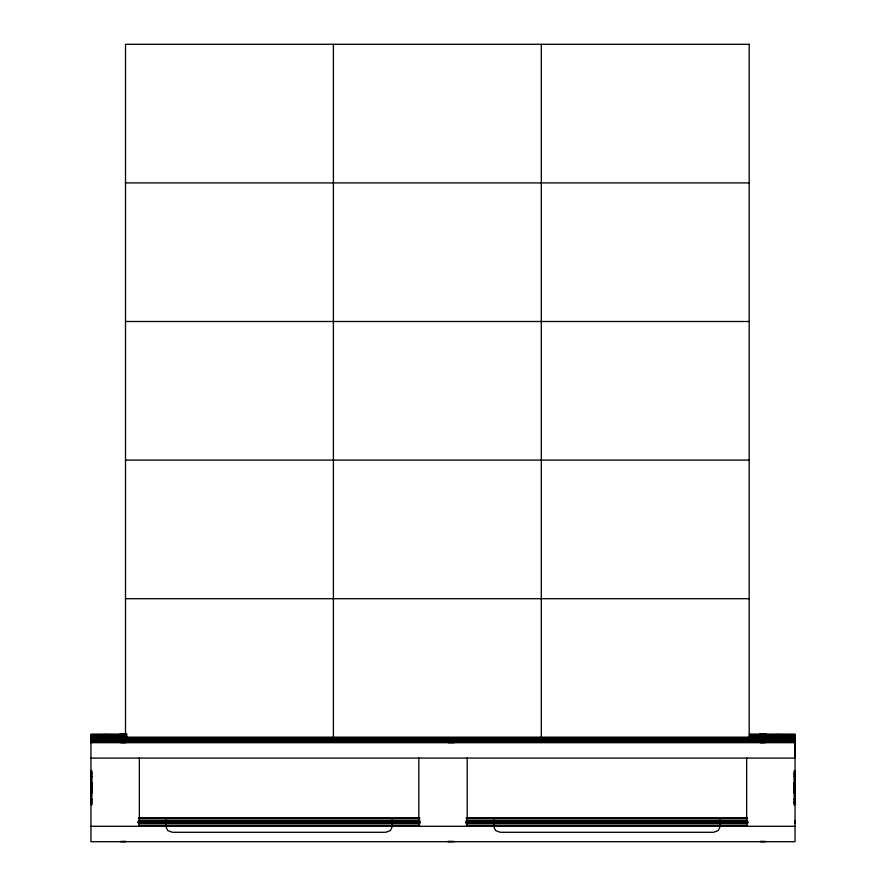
<?xml version="1.0" encoding="UTF-8"?>
<svg xmlns="http://www.w3.org/2000/svg" width="886" height="886" viewBox="0 0 886 886"><rect width="100%" height="100%" fill="white"/><g stroke="black" fill="none" stroke-linecap="round" stroke-linejoin="round"><path stroke-width="1.33" d="M795.041 823.437L795.041 820.569M392.166 820.325L392.398 818.775L419.754 818.775M795.041 826.295L392.398 826.295L390.46 830.536L385.798 832.286L172.36 832.286L167.698 830.536L165.76 826.295L90.959 826.295M720.008 820.325L720.24 818.775L747.441 818.775M720.24 826.295L718.302 830.536L713.64 832.286L500.202 832.286L495.54 830.536L493.602 826.295M138.559 818.775L392.398 818.775M165.76 826.295L392.398 826.295M466.246 818.775L720.24 818.775M138.559 823.437L419.754 823.437M466.246 823.437L747.441 823.437M762.78 736.676C752.923 736.753 772.625 736.654 762.78 736.742M434.937 738.038C425.081 738.116 444.783 738.016 434.937 738.104M778.905 739.035C769.38 739.123 788.706 739.024 778.905 739.101M762.78 740.685C752.923 740.774 772.625 740.663 762.78 740.751M123.22 741.759C113.375 741.848 133.077 741.737 123.22 741.826M123.22 742.479C113.375 742.557 133.077 742.468 123.22 742.546M762.78 841.49C752.923 841.567 772.625 841.467 762.78 841.556M125.502 182.904L749.202 182.904M125.502 321.496L749.202 321.496M125.502 460.1L749.202 460.1M125.502 598.703L749.202 598.703M126.919 734.095L90.959 734.095L90.959 841.7L795.041 841.7L795.041 734.095L749.401 734.095M90.959 735.17L126.919 735.17M749.401 735.17L795.041 735.17M90.959 736.244L126.919 736.244M749.401 736.244L795.041 736.244M90.959 736.532L126.919 736.532M749.401 736.532L795.041 736.532M90.959 737.241L126.919 737.241M749.401 737.241L795.041 737.241M90.959 737.529L795.041 737.529M90.959 738.248L795.041 738.248M90.959 738.536L795.041 738.536M90.959 739.256L795.041 739.256M90.959 739.533L795.041 739.533M90.959 740.253L795.041 740.253M90.959 740.541L795.041 740.541M90.959 741.615L795.041 741.615M90.959 742.689L795.041 742.689L795.041 758.095L90.959 758.095M90.959 771.174L91.668 771.174M794.332 771.174L795.041 771.174M90.959 771.972L91.668 771.961M794.332 771.983L795.041 771.95M90.959 772.315L91.668 772.215M794.332 772.326L795.041 772.215M90.959 772.725L91.668 772.636M794.332 772.714L795.041 772.647M90.959 773.467L91.668 773.356M794.332 773.467L795.041 773.356M90.959 773.556L91.668 773.556M794.332 773.556L795.041 773.556M90.959 773.733L91.668 773.699M794.332 773.733L795.041 773.766M90.959 773.855L91.668 774.01L90.959 774.043M794.332 773.888L795.041 774.01L794.332 774.043M90.959 774.464L91.668 774.397M794.332 774.453L795.041 774.397M90.959 775.117L91.668 775.073M794.332 775.117L795.041 775.073M90.959 775.793L91.668 775.726M794.332 775.793L795.041 775.726M90.959 775.97L91.668 775.959M794.332 775.97L795.041 775.959M90.959 776.845L91.668 776.845M794.332 776.845L795.041 776.845M90.959 777.52L91.668 777.465M794.332 777.509L795.041 777.476M90.959 778.971L91.668 778.971M794.332 778.938L795.041 778.927M90.959 779.215L91.668 779.326M794.332 779.259L795.041 779.326M90.959 779.436L91.668 779.436M794.332 779.425L795.041 779.425M90.959 780.4L91.668 780.311M794.332 780.4L795.041 780.311M90.959 781.884L91.668 781.829M794.332 781.884L795.041 781.829M91.668 782.105L90.959 782.139L91.668 782.15M795.041 782.094L794.332 782.139L795.041 782.15M90.959 782.349L91.668 782.349M794.332 782.36L795.041 782.36M90.959 782.648L91.668 782.648M794.332 782.648L795.041 782.604M90.959 782.726L91.668 782.737M794.332 782.759L795.041 782.737M90.959 783.058L91.668 782.969M794.332 783.058L795.041 782.958M794.332 783.434L795.041 783.379M90.959 783.49L91.668 783.534M794.332 783.601L795.041 783.534M90.959 783.7L91.668 783.7M794.332 783.689L795.041 783.689M90.959 783.822L91.668 783.977L90.959 784.032M794.332 783.822L795.041 783.966M794.332 784.099L795.041 784.099M90.959 784.276L91.668 784.276M794.332 784.287L795.041 784.287M90.959 784.498L91.668 784.376M794.332 784.498L795.041 784.376M90.959 784.631L91.668 784.719M794.332 784.619L795.041 784.719M90.959 784.763L91.668 784.819M794.332 784.763L795.041 784.819M90.959 785.085L91.668 785.085M794.332 785.085L795.041 785.085M90.959 785.406L91.668 785.406M794.332 785.406L795.041 785.406M90.959 785.55L91.668 785.55M794.332 785.55L795.041 785.55M90.959 785.705L91.668 785.782M794.332 785.694L795.041 785.782M91.668 785.86L90.959 785.993L91.668 786.059M795.041 785.86L794.332 786.004L795.041 786.081M90.959 786.436L91.668 786.436M794.332 786.436L795.041 786.436M90.959 786.713L91.668 786.635M794.332 786.713L795.041 786.635M90.959 786.901L91.668 786.901M794.332 786.846L795.041 786.912M90.959 786.956L91.668 787.023M794.332 786.956L795.041 787.078M90.959 787.156L91.668 787.156M794.332 787.145L795.041 787.145M90.959 787.499L91.668 787.388M794.332 787.499L795.041 787.399M90.959 787.621L91.668 787.621M794.332 787.51L795.041 787.51M90.959 787.776L91.668 787.72M794.332 787.787L795.041 787.72M90.959 788.053L91.668 788.053M794.332 788.053L795.041 788.042M90.959 788.064L91.668 788.064M794.332 788.064L795.041 788.175M90.959 788.296L91.668 788.285M794.332 788.352L795.041 788.352M90.959 788.795L91.668 788.64M794.332 788.651L795.041 788.651M90.959 788.883L91.668 788.839M794.332 788.883L795.041 788.839M90.959 789.16L91.668 789.072M90.959 789.36L91.668 789.36M794.332 789.36L795.041 789.36M90.959 789.703L91.668 789.681M794.332 789.714L795.041 789.67M90.959 789.747L91.668 789.791M794.332 789.736L795.041 789.791M90.959 789.935L91.668 790.013L90.959 790.246M794.332 789.935L795.041 790.013L794.332 790.246M90.959 790.39L91.668 790.39M794.332 790.39L795.041 790.39M90.959 790.7L91.668 790.7M794.332 790.7L795.041 790.7M91.668 790.976L90.959 790.976L91.668 791.165M795.041 790.976L794.332 790.976L795.041 791.176M90.959 791.364L91.668 791.309M794.332 791.375L795.041 791.298M90.959 791.419L91.668 791.519M794.332 791.408L795.041 791.508M90.959 791.674L91.668 791.674M90.959 791.818L91.668 791.851M794.332 791.829L795.041 791.918M90.959 792.018L91.668 791.973M794.332 791.973L795.041 791.973M90.959 792.261L91.668 792.139M794.332 792.261L795.041 792.294L794.332 792.438M90.959 792.438L91.668 792.328M90.959 792.593L91.668 792.593M794.332 792.56L795.041 792.56M90.959 792.682L91.668 792.737M794.332 792.715L795.041 792.737M90.959 793.014L91.668 792.97M794.332 793.014L795.041 792.992M90.959 793.048L91.668 793.136M794.332 793.059L795.041 793.147M794.332 793.269L795.041 793.269M794.332 793.435L795.041 793.579M90.959 793.701L91.668 793.59M794.332 793.69L795.041 793.59M90.959 796.481L91.668 796.37M794.332 796.47L795.041 796.37M90.959 798.319L91.668 798.275M794.332 798.308L795.041 798.275M90.959 798.651L91.668 798.585M794.332 798.651L795.041 798.585M90.959 798.95L91.668 798.95M794.332 798.95L795.041 798.95M90.959 799.56L91.668 799.526M794.332 799.571L795.041 799.515M90.959 799.837L91.668 799.814M794.332 799.837L795.041 799.814M90.959 800.711L91.668 800.678M794.332 800.711L795.041 800.678M90.959 801.332L91.668 801.332M794.332 801.332L795.041 801.332M90.959 801.398L91.668 801.398M794.332 801.387L795.041 801.387M90.959 801.786L91.668 801.752M794.332 801.775L795.041 801.752M90.959 802.029L91.668 802.063L90.959 802.24M794.332 802.018L795.041 802.052M794.332 802.24L795.041 802.24M90.959 802.439L91.668 802.317M794.332 802.428L795.041 802.328M90.959 803.159L91.668 803.07M794.332 803.148L795.041 803.081M90.959 803.48L91.668 803.48M794.332 803.469L795.041 803.469M90.959 803.569L91.668 803.569M794.332 803.58L795.041 803.58M90.959 803.835L91.668 803.812M794.332 803.835L795.041 803.812M90.959 804.621L91.668 804.621M794.332 804.621L795.041 804.621M138.559 817.7L419.754 817.7M466.246 817.7L747.441 817.7M138.559 820.569L419.754 820.569M466.246 820.569L747.441 820.569M137.983 821.278L420.174 821.466M465.826 821.466L748.017 821.278M137.983 822.54L420.174 822.54M465.826 822.54L748.017 822.54M137.983 822.717L420.174 822.717M465.826 822.717L748.017 822.717M138.559 825.22L419.754 825.22M466.246 825.22L747.441 825.22M123.22 736.676C132.546 736.753 113.519 736.665 123.22 736.742M107.095 739.035C116.963 739.123 97.227 739.024 107.095 739.101M451.063 739.688C460.919 739.766 441.217 739.666 451.063 739.755M123.22 740.685C133.077 740.762 113.375 740.674 123.22 740.751M762.78 741.759C772.625 741.837 752.923 741.748 762.78 741.826M762.78 742.479C772.625 742.557 752.923 742.468 762.78 742.546M123.22 841.49C133.077 841.567 113.375 841.478 123.22 841.556M493.602 818.775L493.834 820.325M165.76 818.775L165.992 820.325M794.332 770.51L794.332 805.285M746.643 757.674L746.643 826.295M541.302 44.3L541.302 737.307M467.199 757.674L467.199 826.295M418.801 757.674L418.801 826.295M333.402 44.3L333.402 737.307M139.357 757.674L139.357 826.295M91.668 770.51L91.668 805.285M165.992 825.143A6.601 6.601 0 0 1 165.771 823.437M720.229 823.437A6.601 6.601 0 0 1 720.008 825.143M392.387 823.437A6.601 6.601 0 0 1 392.166 825.143M493.834 825.143A6.601 6.601 0 0 1 493.613 823.437M103.906 734.616L110.396 734.627L103.906 734.616M120.042 734.261L126.41 734.261L120.042 734.261M103.906 735.69L110.396 735.701L103.906 735.69M120.042 734.981L126.41 734.981L120.042 734.981M120.042 735.336L126.41 735.336L120.042 735.336M103.906 737.052L110.396 737.063L103.906 737.052M120.042 736.056L126.41 736.056L120.042 736.056M103.906 738.06L110.396 738.071L103.906 738.06M120.042 737.706L126.521 737.706L120.042 737.706M120.042 738.702L126.521 738.714L120.042 738.702M103.906 740.065L110.396 740.076L103.906 740.065M120.042 739.71L126.521 739.721L120.042 739.71M103.906 741.073L110.396 741.084L103.906 741.073M103.906 742.147L110.396 742.158L103.906 742.147M120.042 741.427L126.521 741.438L120.042 741.427M447.884 737.706L454.363 737.706L447.884 737.706M431.748 739.068L438.238 739.068L431.748 739.068M447.884 738.702L454.363 738.714L447.884 738.702M431.748 740.065L438.238 740.076L431.748 740.065M431.748 741.073L438.238 741.084L431.748 741.073M447.884 740.707L454.363 740.718L447.884 740.707M431.748 742.147L438.238 742.158L431.748 742.147M447.884 741.427L454.363 741.438L447.884 741.427M447.884 741.792L454.363 741.792L447.884 741.792M447.884 742.501L454.363 742.512L447.884 742.501M759.59 734.261L766.08 734.272L759.59 734.261M759.59 734.981L766.08 734.992L759.59 734.981M759.59 735.336L766.08 735.347L759.59 735.336M775.726 734.616L782.216 734.627L775.726 734.616M759.59 736.056L766.08 736.067L759.59 736.056M775.726 735.69L782.216 735.701L775.726 735.69M759.59 737.706L766.08 737.706L759.59 737.706M775.726 737.052L782.216 737.063L775.726 737.052M759.59 738.702L766.08 738.714L759.59 738.702M775.726 738.06L782.216 738.071L775.726 738.06M759.59 739.71L766.08 739.721L759.59 739.71M759.59 741.427L766.08 741.438L759.59 741.427M775.726 740.065L782.216 740.076L775.726 740.065M775.726 741.073L782.216 741.084L775.726 741.073M775.726 742.147L782.216 742.158L775.726 742.147M447.884 841.512L454.363 841.523L447.884 841.512M749.202 44.3L125.502 44.3L125.502 737.307L749.202 737.307L749.202 44.3M91.668 776.236L90.959 776.236L91.668 776.269M795.041 776.225L794.332 776.225L795.041 776.28M91.668 777.144L90.959 777.144L91.668 777.21M795.041 777.144L794.332 777.144L795.041 777.21M795.041 789.072L794.332 789.116L795.041 789.16M91.668 793.358L90.959 793.358L91.668 793.435M91.668 793.9L90.959 793.956L91.668 793.967M795.041 793.9L794.332 793.956L795.041 793.967M91.668 795.407L90.959 795.407L91.668 795.495M795.041 795.407L794.332 795.407L795.041 795.484M91.668 799.992L90.959 799.992L91.668 800.069M795.041 800.003L794.332 800.003L795.041 800.069"/></g></svg>
